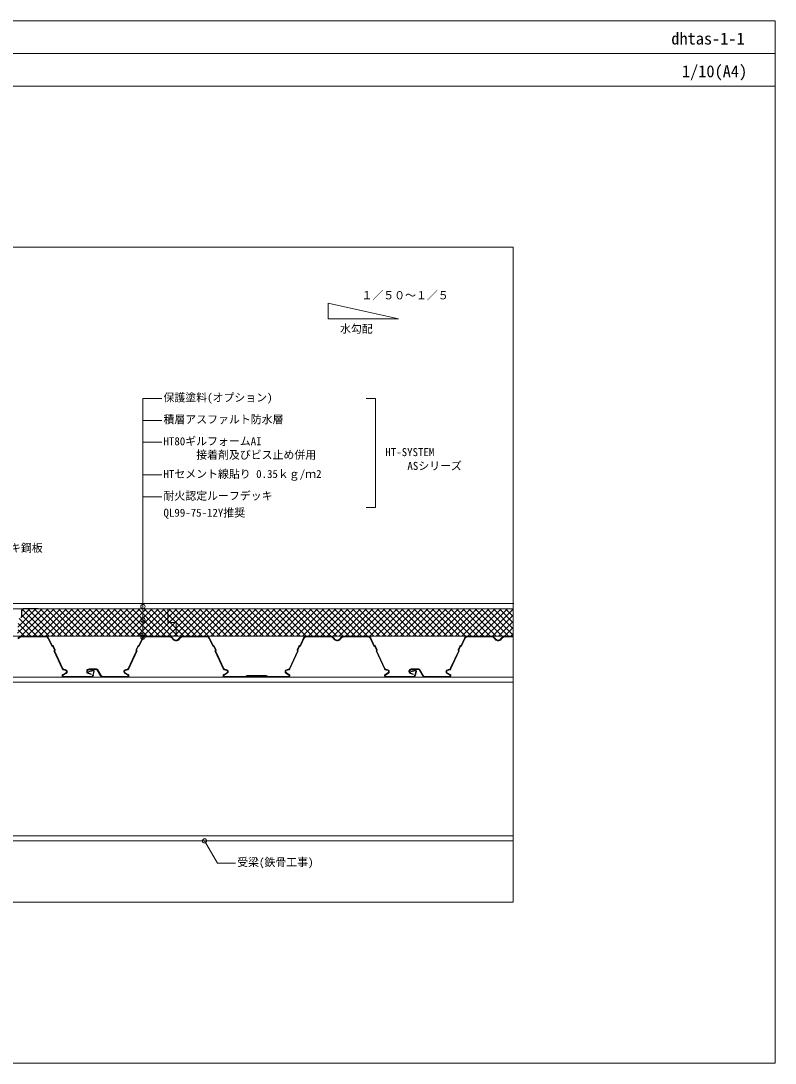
# Model space of a CAD drawing. Units: millimetres, scale not verified. Extents: x -1380 to 1380, y -955 to 955.
# Drawn here: x -3 to 1380, y -955 to 955 of the extents above; entities that cross this region are included whole.
import ezdxf
from ezdxf.enums import TextEntityAlignment as Align

# ---------------------------------------------------------------- set-up
doc = ezdxf.new("R2010")
doc.units = ezdxf.units.MM
doc.header["$LTSCALE"] = 3
for name, color, linetype, lineweight in [('0-0_0', 7, 'Continuous', 18), ('0-1_BOUSUI', 1, 'Continuous', 18), ('0-2_MOJI', 7, 'Continuous', 18), ('0-3_HATCH', 9, 'Continuous', 18), ('0-4_KANAMONO', 5, 'Continuous', 18), ('0-6_TEKKOTU', 7, 'Continuous', 18), ('0-7_dekki', 3, 'Continuous', 18), ('0-8_dannnetu', 6, 'Continuous', 18), ('0-B_WAKU', 7, 'Continuous', 18)]:
    doc.layers.add(name, color=color, linetype=linetype, lineweight=lineweight)
doc.styles.add('ＭＳ ゴシック', font='')
doc.styles.get('ＭＳ ゴシック').set_extended_font_data('MS Gothic')

msp = doc.modelspace()

# ---------------------------------------------------------------- linework, layer by layer
at = {"layer": '0-0_0'}
msp.add_line((-1379.946, 894.908), (1380.054, 894.908), dxfattribs=at)
msp.add_lwpolyline([(900.054, -660.092), (900.054, 539.908), (-899.946, 539.908), (-899.946, -660.092)], close=True, dxfattribs=at)
at = {"layer": '0-1_BOUSUI'}
msp.add_lwpolyline([(901.054, -112.797), (-379.947, -112.797), (-424.09, -68.655), (-424.09, 72.345), (-439.947, 88.203), (-604.031, 88.203)], dxfattribs=at)
at = {"layer": '0-2_MOJI'}
for p, q in [((560.931, 437.614), (560.931, 409.108)), ((221.175, -174.658), (221.175, 262.825)), ((221.175, 262.825), (255.751, 262.825)), ((630.303, 262.825), (647.591, 262.825)), ((647.591, 62.825), (647.591, 262.825)), ((221.175, 222.825), (255.751, 222.825)), ((221.175, 182.825), (255.751, 182.825)), ((221.175, 122.825), (255.751, 122.825)), ((221.175, 82.825), (255.751, 82.825)), ((630.303, 62.825), (647.591, 62.825))]:
    msp.add_line(p, q, dxfattribs=at)
for points in [[(560.931, 409.108), (689.31, 409.108), (560.931, 437.614)], [(390.853, -588.631), (357.779, -588.631), (334.203, -547.797)]]:
    msp.add_lwpolyline(points, dxfattribs=at)
for centre in [(221.175, -118.343), (221.175, -143.012), (221.175, -170.658), (221.175, -174.658), (334.203, -547.797)]:
    msp.add_circle(centre, 4, dxfattribs=at)
at = {"layer": '0-3_HATCH'}
for p, q in [((-8.573, -167.435), (36.065, -122.797)), ((-8.414, -156.051), (24.84, -122.797)), ((-2.709, -172.797), (47.291, -122.797)), ((37.921, -172.797), (-1.437, -133.439)), ((-0.844, -126.03), (2.389, -122.797)), ((-0.75, -137.161), (13.615, -122.797)), ((49.147, -172.797), (-0.212, -123.437)), ((8.516, -172.797), (58.516, -122.797)), ((60.372, -172.797), (10.372, -122.797)), ((19.741, -172.797), (69.741, -122.797)), ((71.597, -172.797), (21.597, -122.797)), ((30.967, -172.797), (80.967, -122.797)), ((82.823, -172.797), (32.823, -122.797)), ((42.192, -172.797), (92.192, -122.797)), ((94.048, -172.797), (44.048, -122.797)), ((53.417, -172.797), (103.417, -122.797)), ((105.273, -172.797), (55.273, -122.797)), ((64.642, -172.797), (114.642, -122.797)), ((116.499, -172.797), (66.499, -122.797)), ((75.868, -172.797), (125.868, -122.797)), ((127.724, -172.797), (77.724, -122.797)), ((87.093, -172.797), (137.093, -122.797)), ((138.949, -172.797), (88.949, -122.797)), ((98.318, -172.797), (148.318, -122.797)), ((150.175, -172.797), (100.175, -122.797)), ((109.544, -172.797), (159.544, -122.797)), ((161.4, -172.797), (111.4, -122.797)), ((120.769, -172.797), (170.769, -122.797)), ((172.625, -172.797), (122.625, -122.797)), ((131.994, -172.797), (181.994, -122.797)), ((183.851, -172.797), (133.851, -122.797)), ((143.22, -172.797), (193.22, -122.797)), ((195.076, -172.797), (145.076, -122.797)), ((154.445, -172.797), (204.445, -122.797)), ((206.301, -172.797), (156.301, -122.797)), ((165.67, -172.797), (215.67, -122.797)), ((217.527, -172.797), (167.527, -122.797)), ((176.896, -172.797), (226.896, -122.797)), ((228.752, -172.797), (178.752, -122.797)), ((188.121, -172.797), (238.121, -122.797)), ((239.977, -172.797), (189.977, -122.797)), ((199.346, -172.797), (249.346, -122.797)), ((251.203, -172.797), (201.203, -122.797)), ((210.572, -172.797), (260.572, -122.797)), ((262.428, -172.797), (212.428, -122.797)), ((221.797, -172.797), (266.798, -127.796)), ((273.653, -172.797), (223.653, -122.797)), ((281.798, -169.716), (234.878, -122.797)), ((266.798, -143.491), (246.104, -122.797)), ((266.798, -132.265), (257.329, -122.797)), ((266.798, -127.796), (271.797, -122.797)), ((266.798, -139.021), (283.022, -122.797)), ((307.329, -172.797), (266.798, -132.265)), ((318.554, -172.797), (268.554, -122.797)), ((269.247, -147.797), (294.248, -122.797)), ((329.78, -172.797), (279.78, -122.797)), ((280.473, -147.797), (305.473, -122.797)), ((281.798, -157.697), (316.698, -122.797)), ((281.798, -168.922), (327.924, -122.797)), ((289.149, -172.797), (339.149, -122.797)), ((341.005, -172.797), (291.005, -122.797)), ((300.374, -172.797), (350.374, -122.797)), ((352.23, -172.797), (302.23, -122.797)), ((311.6, -172.797), (361.6, -122.797)), ((363.456, -172.797), (313.456, -122.797)), ((322.825, -172.797), (372.825, -122.797)), ((374.681, -172.797), (324.681, -122.797)), ((334.05, -172.797), (384.05, -122.797)), ((385.906, -172.797), (335.906, -122.797)), ((345.275, -172.797), (395.275, -122.797)), ((397.132, -172.797), (347.132, -122.797)), ((356.501, -172.797), (406.501, -122.797)), ((408.357, -172.797), (358.357, -122.797)), ((367.726, -172.797), (417.726, -122.797)), ((419.582, -172.797), (369.582, -122.797)), ((378.951, -172.797), (428.951, -122.797)), ((430.808, -172.797), (380.808, -122.797)), ((390.177, -172.797), (440.177, -122.797)), ((442.033, -172.797), (392.033, -122.797)), ((401.402, -172.797), (451.402, -122.797)), ((453.258, -172.797), (403.258, -122.797)), ((412.627, -172.797), (462.627, -122.797)), ((464.484, -172.797), (414.484, -122.797)), ((423.853, -172.797), (473.853, -122.797)), ((475.709, -172.797), (425.709, -122.797)), ((435.078, -172.797), (485.078, -122.797)), ((486.934, -172.797), (436.934, -122.797)), ((446.303, -172.797), (496.303, -122.797)), ((498.16, -172.797), (448.16, -122.797)), ((457.529, -172.797), (507.529, -122.797)), ((509.385, -172.797), (459.385, -122.797)), ((468.754, -172.797), (518.754, -122.797)), ((520.61, -172.797), (470.61, -122.797)), ((479.979, -172.797), (529.979, -122.797)), ((531.836, -172.797), (481.836, -122.797)), ((491.205, -172.797), (541.205, -122.797)), ((543.061, -172.797), (493.061, -122.797)), ((502.43, -172.797), (552.43, -122.797)), ((554.286, -172.797), (504.286, -122.797)), ((513.655, -172.797), (563.655, -122.797)), ((565.511, -172.797), (515.511, -122.797)), ((524.881, -172.797), (574.881, -122.797)), ((576.737, -172.797), (526.737, -122.797)), ((536.106, -172.797), (586.106, -122.797)), ((587.962, -172.797), (537.962, -122.797)), ((547.331, -172.797), (597.331, -122.797)), ((599.187, -172.797), (549.187, -122.797)), ((558.557, -172.797), (608.557, -122.797)), ((610.413, -172.797), (560.413, -122.797)), ((569.782, -172.797), (619.782, -122.797)), ((621.638, -172.797), (571.638, -122.797)), ((581.007, -172.797), (631.007, -122.797)), ((632.863, -172.797), (582.863, -122.797)), ((592.233, -172.797), (642.233, -122.797)), ((644.089, -172.797), (594.089, -122.797)), ((603.458, -172.797), (653.458, -122.797)), ((655.314, -172.797), (605.314, -122.797)), ((614.683, -172.797), (664.683, -122.797)), ((666.539, -172.797), (616.539, -122.797)), ((625.908, -172.797), (675.908, -122.797)), ((677.765, -172.797), (627.765, -122.797)), ((637.134, -172.797), (687.134, -122.797)), ((688.99, -172.797), (638.99, -122.797)), ((648.359, -172.797), (698.359, -122.797)), ((700.215, -172.797), (650.215, -122.797)), ((659.584, -172.797), (709.584, -122.797)), ((711.441, -172.797), (661.441, -122.797)), ((670.81, -172.797), (720.81, -122.797)), ((722.666, -172.797), (672.666, -122.797)), ((682.035, -172.797), (732.035, -122.797)), ((733.891, -172.797), (683.891, -122.797)), ((693.26, -172.797), (743.26, -122.797)), ((745.117, -172.797), (695.117, -122.797)), ((704.486, -172.797), (754.486, -122.797)), ((756.342, -172.797), (706.342, -122.797)), ((715.711, -172.797), (765.711, -122.797)), ((767.567, -172.797), (717.567, -122.797)), ((726.936, -172.797), (776.936, -122.797)), ((778.793, -172.797), (728.793, -122.797)), ((738.162, -172.797), (788.162, -122.797)), ((790.018, -172.797), (740.018, -122.797)), ((749.387, -172.797), (799.387, -122.797)), ((801.243, -172.797), (751.243, -122.797)), ((760.612, -172.797), (810.612, -122.797)), ((812.469, -172.797), (762.469, -122.797)), ((771.838, -172.797), (821.838, -122.797)), ((823.694, -172.797), (773.694, -122.797)), ((783.063, -172.797), (833.063, -122.797)), ((834.919, -172.797), (784.919, -122.797)), ((794.288, -172.797), (844.288, -122.797)), ((846.144, -172.797), (796.144, -122.797)), ((805.514, -172.797), (855.514, -122.797)), ((857.37, -172.797), (807.37, -122.797)), ((816.739, -172.797), (866.739, -122.797)), ((868.595, -172.797), (818.595, -122.797)), ((827.964, -172.797), (877.964, -122.797)), ((879.82, -172.797), (829.82, -122.797)), ((839.19, -172.797), (889.19, -122.797)), ((891.046, -172.797), (841.046, -122.797)), ((850.415, -172.797), (900.054, -123.158)), ((900.054, -170.579), (852.271, -122.797)), ((900.054, -159.354), (863.496, -122.797)), ((900.054, -148.129), (874.722, -122.797)), ((900.054, -136.903), (885.947, -122.797)), ((900.054, -125.678), (897.172, -122.797)), ((15.471, -172.797), (-7.879, -149.446)), ((26.696, -172.797), (-5.558, -140.542)), ((233.022, -172.797), (266.798, -139.021)), ((244.248, -172.797), (269.247, -147.797)), ((255.473, -172.797), (280.473, -147.797)), ((271.104, -147.797), (266.798, -143.491)), ((281.798, -158.491), (271.104, -147.797)), ((861.64, -172.797), (900.054, -134.383)), ((872.866, -172.797), (900.054, -145.609)), ((4.245, -172.797), (-7.325, -161.226)), ((266.698, -172.797), (281.798, -157.697)), ((277.924, -172.797), (281.798, -168.922)), ((296.104, -172.797), (281.798, -158.491)), ((284.878, -172.797), (281.798, -169.716)), ((884.091, -172.797), (900.054, -156.834)), ((895.316, -172.797), (900.054, -168.059)), ((228.774, -172.818), (228.774, -172.818)), ((232.996, -172.823), (232.996, -172.823)), ((240.01, -172.83), (240.01, -172.83)), ((244.21, -172.834), (244.21, -172.834)), ((251.247, -172.841), (251.247, -172.841)), ((255.425, -172.845), (255.425, -172.845)), ((262.483, -172.852), (262.483, -172.852)), ((266.639, -172.856), (266.639, -172.856)), ((275.334, -175.387), (275.334, -175.387)), ((280.701, -179.844), (280.701, -179.844)), ((282.017, -179.928), (282.023, -179.922)), ((287.799, -175.717), (287.78, -175.698)), ((296.083, -172.776), (296.083, -172.776)), ((300.394, -172.776), (300.394, -172.776)), ((307.309, -172.776), (307.309, -172.776)), ((311.62, -172.776), (311.62, -172.776)), ((318.534, -172.776), (318.534, -172.776)), ((322.845, -172.776), (322.845, -172.776)), ((329.76, -172.776), (329.76, -172.776)), ((334.07, -172.776), (334.07, -172.776)), ((208.5, -197.446), (208.499, -197.445)), ((208.609, -197.21), (208.61, -197.209)), ((357.121, -205.852), (357.121, -205.852)), ((360.691, -213.508), (360.691, -213.508)), ((361.936, -216.178), (361.936, -216.178)), ((364.261, -221.163), (364.261, -221.163)), ((367.83, -228.819), (367.831, -228.819)), ((74.449, -243), (74.449, -243))]:
    msp.add_line(p, q, dxfattribs=at)
at = {"layer": '0-4_KANAMONO'}
for p, q in [((-1.745, -124.797), (-1.745, -137.297)), ((-0.745, -137.297), (-0.745, -124.797)), ((29.255, -121.797), (1.255, -121.797)), ((1.255, -122.797), (29.255, -122.797)), ((29.255, -121.797), (29.255, -122.797))]:
    msp.add_line(p, q, dxfattribs=at)
for centre, radius, start, end in [((1.255, -124.797), 3, 90, 180), ((1.255, -124.797), 2, 90, 180), ((-2.745, -137.297), 1, 270, 0), ((-2.745, -137.297), 2, 270, 0)]:
    msp.add_arc(centre, radius, start, end, dxfattribs=at)
at = {"layer": '0-6_TEKKOTU'}
for p, q in [((-159.031, -247.797), (900.054, -247.797)), ((-159.031, -256.797), (900.054, -256.797)), ((-159.031, -538.797), (900.054, -538.797))]:
    msp.add_line(p, q, dxfattribs=at)
msp.add_lwpolyline([(-159.031, -247.797), (-159.031, -547.797), (900.054, -547.797)], dxfattribs=at)
at = {"layer": '0-7_dekki'}
for p, q in [((-0.725, -172.758), (43.101, -172.758)), ((-0.725, -173.958), (43.101, -173.958)), ((47.027, -176.459), (53.901, -191.2)), ((48.115, -175.952), (54.541, -189.734)), ((53.901, -191.2), (54.54, -190.968)), ((56.856, -190.969), (59.989, -197.687)), ((211.53, -190.953), (208.394, -197.67)), ((213.843, -189.718), (220.241, -176.007)), ((214.484, -191.184), (213.845, -190.951)), ((214.483, -191.184), (221.328, -176.514)), ((225.254, -172.815), (269.484, -172.815)), ((225.254, -174.015), (269.484, -174.015)), ((294.348, -172.776), (338.173, -172.776)), ((294.348, -173.976), (338.173, -173.976)), ((342.1, -176.478), (348.973, -191.218)), ((343.187, -175.97), (349.614, -189.752)), ((349.612, -190.986), (348.974, -191.218)), ((355.06, -197.705), (351.927, -190.987)), ((509.242, -189.79), (515.674, -176.007)), ((509.883, -191.256), (516.761, -176.514)), ((520.686, -172.815), (564.916, -172.815)), ((520.686, -174.015), (564.916, -174.015)), ((589.779, -172.776), (633.605, -172.776)), ((589.779, -173.976), (633.605, -173.976)), ((637.531, -176.478), (644.405, -191.218)), ((638.619, -175.97), (645.045, -189.752)), ((644.405, -191.218), (645.043, -190.986)), ((647.36, -190.987), (650.493, -197.705)), ((802.033, -190.971), (798.898, -197.688)), ((804.347, -189.736), (810.744, -176.025)), ((804.988, -191.202), (804.349, -190.969)), ((804.987, -191.202), (811.832, -176.532)), ((815.758, -172.833), (859.988, -172.833)), ((815.758, -174.033), (859.988, -174.033)), ((884.852, -172.795), (900.054, -172.795)), ((884.852, -173.995), (900.054, -173.995)), ((55.769, -191.476), (58.901, -198.194)), ((58.345, -199.535), (57.869, -199.709)), ((57.869, -199.709), (73.204, -232.596)), ((59.447, -200.255), (74.291, -232.088)), ((194.065, -232.106), (208.935, -200.236)), ((195.152, -232.614), (210.513, -199.692)), ((212.617, -191.46), (209.482, -198.178)), ((210.037, -199.518), (210.514, -199.692)), ((353.972, -198.212), (350.839, -191.495)), ((353.417, -199.553), (352.941, -199.727)), ((352.941, -199.727), (368.276, -232.614)), ((354.519, -200.273), (369.363, -232.107)), ((489.496, -232.106), (504.334, -200.308)), ((490.584, -232.614), (505.913, -199.763)), ((503.795, -197.741), (506.928, -191.025)), ((504.882, -198.249), (508.016, -191.532)), ((505.437, -199.59), (505.913, -199.763)), ((509.244, -191.023), (509.883, -191.256)), ((646.273, -191.495), (649.405, -198.212)), ((648.849, -199.553), (648.372, -199.727)), ((648.372, -199.727), (663.707, -232.614)), ((649.951, -200.273), (664.795, -232.107)), ((784.568, -232.125), (799.439, -200.254)), ((785.656, -232.632), (801.017, -199.71)), ((803.121, -191.478), (799.986, -198.196)), ((800.541, -199.536), (801.018, -199.71)), ((79.776, -239.862), (74.394, -243.032)), ((80.385, -240.896), (75.003, -244.066)), ((75.694, -246.597), (125.901, -246.597)), ((75.694, -247.797), (125.901, -247.797)), ((77.13, -233.897), (78.476, -233.897)), ((77.13, -235.097), (78.476, -235.097)), ((120.703, -241.149), (126.14, -243.113)), ((121.111, -240.021), (126.547, -241.984)), ((121.208, -236.671), (130.129, -235.098)), ((121.417, -237.852), (130.337, -236.28)), ((122.251, -232.734), (135.742, -232.734)), ((122.251, -233.934), (135.742, -233.934)), ((130.792, -237.265), (129.001, -243.946)), ((131.951, -237.575), (130.16, -244.256)), ((137.448, -234.918), (143.417, -245.257)), ((138.488, -234.318), (144.456, -244.657)), ((147.37, -246.615), (192.662, -246.615)), ((147.37, -247.815), (192.662, -247.815)), ((193.352, -244.084), (187.97, -240.914)), ((193.961, -243.05), (188.579, -239.88)), ((189.879, -233.915), (191.226, -233.915)), ((189.879, -235.115), (191.226, -235.115)), ((374.848, -239.88), (369.467, -243.05)), ((375.457, -240.914), (370.076, -244.084)), ((370.766, -246.615), (409.547, -246.615)), ((370.766, -247.815), (410.724, -247.815)), ((372.202, -233.915), (373.548, -233.915)), ((372.202, -235.115), (373.548, -235.115)), ((410.724, -246.929), (410.724, -247.815)), ((411.709, -244.744), (447.152, -244.744)), ((411.709, -245.944), (447.152, -245.944)), ((443.862, -247.815), (488.095, -247.815)), ((448.136, -246.929), (448.136, -247.815)), ((449.314, -246.615), (488.095, -246.615)), ((488.784, -244.084), (483.403, -240.914)), ((489.393, -243.05), (484.013, -239.88)), ((485.312, -233.915), (486.659, -233.915)), ((485.312, -235.115), (486.659, -235.115)), ((670.28, -239.88), (664.898, -243.05)), ((670.889, -240.914), (665.507, -244.084)), ((666.198, -246.615), (716.404, -246.615)), ((666.198, -247.815), (716.404, -247.815)), ((667.634, -233.915), (668.98, -233.915)), ((667.634, -235.115), (668.98, -235.115)), ((711.207, -241.167), (716.643, -243.131)), ((711.614, -240.039), (717.051, -242.002)), ((711.712, -236.689), (720.632, -235.116)), ((711.92, -237.871), (720.841, -236.298)), ((712.755, -232.752), (726.246, -232.752)), ((712.755, -233.952), (726.246, -233.952)), ((721.295, -237.283), (719.505, -243.964)), ((722.454, -237.593), (720.664, -244.275)), ((727.952, -234.936), (733.921, -245.275)), ((728.991, -234.336), (734.96, -244.675)), ((737.873, -246.633), (783.165, -246.633)), ((737.873, -247.833), (783.165, -247.833)), ((783.856, -244.102), (778.474, -240.933)), ((784.465, -243.068), (779.083, -239.899)), ((780.383, -233.933), (781.729, -233.933)), ((780.383, -235.133), (781.729, -235.133))]:
    msp.add_line(p, q, dxfattribs=at)
for centre, radius, start, end in [((-0.893, -181.143), 8.387, 88.6459, 149.83797), ((-0.893, -181.143), 7.187, 88.6459, 149.83797), ((43.101, -178.29), 5.532, 24.99945, 90), ((43.101, -178.29), 4.332, 24.99945, 90), ((54.876, -191.893), 0.985, 25.00584, 109.99873), ((54.876, -191.893), 2.184, 25.00584, 98.80468), ((213.507, -191.876), 2.184, 81.14786, 154.98886), ((213.507, -191.876), 0.985, 69.99548, 154.98886), ((225.254, -178.346), 5.532, 90, 154.98576), ((225.254, -178.346), 4.332, 90, 154.98576), ((269.333, -181.246), 7.187, 82.86687, 89.58527), ((269.333, -181.246), 8.387, 82.86687, 89.58527), ((269.333, -181.246), 7.187, 30.53595, 82.86697), ((269.333, -181.246), 8.387, 30.53595, 82.86697), ((281.714, -173.943), 7.187, 210.53595, 262.86697), ((281.714, -173.943), 5.987, 210.53595, 262.86697), ((281.714, -173.943), 7.187, 262.86687, 329.83797), ((281.714, -173.943), 5.987, 262.86687, 329.83797), ((294.179, -181.161), 8.387, 88.6459, 149.83797), ((294.179, -181.161), 7.187, 88.6459, 149.83797), ((338.173, -178.308), 5.532, 24.99945, 90), ((338.173, -178.308), 4.332, 24.99945, 90), ((349.948, -191.911), 0.985, 25.0069, 109.99638), ((349.948, -191.911), 2.184, 25.0069, 98.80468), ((508.907, -191.948), 2.184, 81.17688, 154.99098), ((508.907, -191.948), 0.985, 70.00018, 154.99098), ((520.686, -178.346), 5.532, 90, 154.98576), ((520.686, -178.346), 4.332, 90, 154.98576), ((564.766, -181.246), 7.187, 82.86687, 89.58527), ((564.766, -181.246), 7.187, 30.53595, 82.86697), ((564.766, -181.246), 8.387, 30.53595, 82.86697), ((577.146, -173.943), 7.187, 210.53595, 262.86697), ((577.146, -173.943), 5.987, 210.53595, 262.86697), ((577.146, -173.943), 7.187, 262.86687, 329.83797), ((577.146, -173.943), 5.987, 262.86687, 329.83797), ((589.611, -181.161), 8.387, 88.6459, 149.83797), ((589.611, -181.161), 7.187, 88.6459, 149.83797), ((633.605, -178.308), 5.532, 24.99945, 90), ((633.605, -178.308), 4.332, 24.99945, 90), ((645.379, -191.911), 0.985, 25.00584, 109.99873), ((645.379, -191.911), 2.184, 25.00584, 98.80468), ((804.011, -191.894), 2.184, 81.14786, 154.98886), ((804.011, -191.894), 0.985, 69.99548, 154.98886), ((815.758, -178.365), 5.532, 90, 154.98576), ((815.758, -178.365), 4.332, 90, 154.98576), ((859.836, -181.264), 7.187, 82.86687, 89.58527), ((859.836, -181.264), 8.387, 82.86687, 89.58527), ((859.836, -181.264), 7.187, 30.53595, 82.86697), ((859.836, -181.264), 8.387, 30.53595, 82.86697), ((872.217, -173.962), 7.187, 210.53595, 262.86697), ((872.217, -173.962), 5.987, 210.53595, 262.86697), ((872.217, -173.962), 7.187, 262.86687, 329.83797), ((872.217, -173.962), 5.987, 262.86687, 329.83797), ((884.683, -181.18), 8.387, 88.6459, 149.83797), ((884.683, -181.18), 7.187, 88.6459, 149.83797), ((58.008, -198.611), 0.985, 290.00217, 25.00584), ((58.008, -198.611), 2.184, 311.19604, 25.00584), ((210.375, -198.593), 2.184, 154.99098, 228.78021), ((210.375, -198.593), 0.985, 154.99098, 249.9989), ((353.08, -198.629), 0.985, 290.0011, 24.99782), ((353.08, -198.629), 2.184, 311.19604, 24.99782), ((505.774, -198.664), 2.184, 154.99098, 228.78594), ((505.775, -198.664), 0.986, 155.04404, 249.93234), ((648.512, -198.629), 0.985, 290.00217, 25.00584), ((648.512, -198.629), 2.184, 311.19604, 25.00584), ((800.879, -198.611), 2.184, 154.99098, 228.78021), ((800.879, -198.611), 0.985, 154.99098, 249.9989), ((75.694, -245.237), 2.56, 120.50069, 270), ((77.13, -230.765), 4.332, 204.99945, 270), ((77.13, -230.765), 3.132, 204.99945, 270), ((75.694, -245.237), 1.36, 120.50069, 270), ((78.476, -237.656), 3.76, 300.50069, 90), ((78.476, -237.656), 2.56, 300.50069, 90), ((122.251, -237.083), 4.351, 90, 248.78319), ((122.251, -237.083), 3.151, 90, 248.78319), ((125.901, -243.465), 3.132, 270, 350.00136), ((125.901, -243.465), 4.332, 270, 350.00136), ((130.049, -237.065), 1.969, 344.9969, 90), ((130.049, -237.065), 0.769, 344.9969, 90), ((135.742, -235.903), 3.169, 29.99918, 90), ((135.742, -235.903), 1.969, 29.99918, 90), ((147.37, -243.483), 4.332, 203.67883, 270), ((147.37, -243.483), 3.132, 203.67883, 270), ((189.879, -237.675), 3.76, 90, 239.49931), ((189.879, -237.675), 2.56, 90, 239.49931), ((191.226, -230.783), 3.132, 270, 335.00055), ((191.226, -230.783), 4.332, 270, 335.00055), ((192.662, -245.255), 2.56, 270, 59.49931), ((192.662, -245.255), 1.36, 270, 59.49931), ((370.766, -245.255), 2.56, 120.50069, 270), ((372.202, -230.783), 4.332, 204.99945, 270), ((372.202, -230.783), 3.132, 204.99945, 270), ((370.766, -245.255), 1.36, 120.50069, 270), ((373.548, -237.675), 3.76, 300.50069, 90), ((373.548, -237.675), 2.56, 300.50069, 90), ((411.709, -246.929), 2.184, 90, 171.73136), ((411.709, -246.929), 0.985, 90, 180), ((447.152, -246.929), 2.184, 8.26864, 90), ((447.152, -246.929), 0.985, 0, 90), ((485.312, -237.675), 3.76, 90, 239.49931), ((485.312, -237.675), 2.56, 90, 239.49931), ((486.659, -230.783), 3.132, 270, 335.00055), ((486.659, -230.783), 4.332, 270, 335.00055), ((488.095, -245.255), 2.56, 270, 59.49931), ((488.095, -245.255), 1.36, 270, 59.49931), ((666.198, -245.255), 2.56, 120.50069, 270), ((667.634, -230.783), 4.332, 204.99945, 270), ((667.634, -230.783), 3.132, 204.99945, 270), ((666.198, -245.255), 1.36, 120.50069, 270), ((668.98, -237.675), 3.76, 300.50069, 90), ((668.98, -237.675), 2.56, 300.50069, 90), ((712.755, -237.102), 4.351, 90, 248.78319), ((712.755, -237.102), 3.151, 90, 248.78319), ((716.404, -243.483), 3.132, 270, 350.00136), ((716.404, -243.483), 4.332, 270, 350.00136), ((720.553, -237.083), 1.969, 344.9969, 90), ((720.553, -237.083), 0.769, 344.9969, 90), ((726.246, -235.921), 3.169, 29.99918, 90), ((726.246, -235.921), 1.969, 29.99918, 90), ((737.873, -243.501), 4.332, 203.67883, 270), ((737.873, -243.501), 3.132, 203.67883, 270), ((780.383, -237.693), 3.76, 90, 239.49931), ((780.383, -237.693), 2.56, 90, 239.49931), ((781.729, -230.801), 3.132, 270, 335.00055), ((781.729, -230.801), 4.332, 270, 335.00055), ((783.165, -245.273), 2.56, 270, 59.49931), ((783.165, -245.273), 1.36, 270, 59.49931)]:
    msp.add_arc(centre, radius, start, end, dxfattribs=at)
at = {"layer": '0-8_dannnetu'}
for p, q in [((-458.031, -122.797), (900.054, -122.797)), ((281.798, -147.797), (281.798, -172.797)), ((-329.031, -172.797), (900.054, -172.797))]:
    msp.add_line(p, q, dxfattribs=at)
msp.add_lwpolyline([(281.798, -147.797), (266.798, -147.797), (266.798, -122.797)], dxfattribs=at)
at = {"layer": '0-B_WAKU'}
for points in [[(1380.054, 834.908), (-1379.946, 834.908), (-1379.946, 954.908), (1380.054, 954.908)], [(-1379.946, -955.092), (1380.054, -955.092), (1380.054, 954.908), (-1379.946, 954.908)]]:
    msp.add_lwpolyline(points, close=True, dxfattribs=at)

# ---------------------------------------------------------------- texts
at = {"layer": '0-2_MOJI', "style": 'ＭＳ ゴシック'}
for s, p in [('１／５０～１／５', (621.649, 440.159)), ('水勾配', (582.316, 378.84)), ('保護塗料(オプション)', (258.751, 252.825)), ('積層アスファルト防水層', (258.751, 212.825)), ('HT80ギルフォームAI', (258.751, 172.825)), ('HT-SYSTEM', (665.5, 152.825)), ('\u3000\u3000\u3000接着剤及びビス止め併用', (258.751, 147.825)), ('HTセメント線貼り 0.35ｋｇ/ｍ2', (258.751, 112.825)), ('ASシリーズ', (705.868, 127.623)), ('耐火認定ルーフデッキ', (258.751, 72.825)), ('QL99-75-12Y推奨', (258.751, 41.837)), ('HTコーナー200 溶融亜鉛メッキ鋼板', (-282.342, -22.658)), ('受梁(鉄骨工事)', (393.853, -598.631))]:
    msp.add_text(s, height=14.66, dxfattribs=at).set_placement(p, align=Align.BOTTOM_LEFT)
at = {"layer": '0-B_WAKU', "style": 'ＭＳ ゴシック'}
for s, p in [('dhtas-1-1', (1189.622, 904.908)), ('1/10(A4)', (1209.115, 844.908))]:
    msp.add_text(s, height=21.99, dxfattribs=at).set_placement(p, align=Align.BOTTOM_LEFT)

doc.saveas('drawing.dxf')
